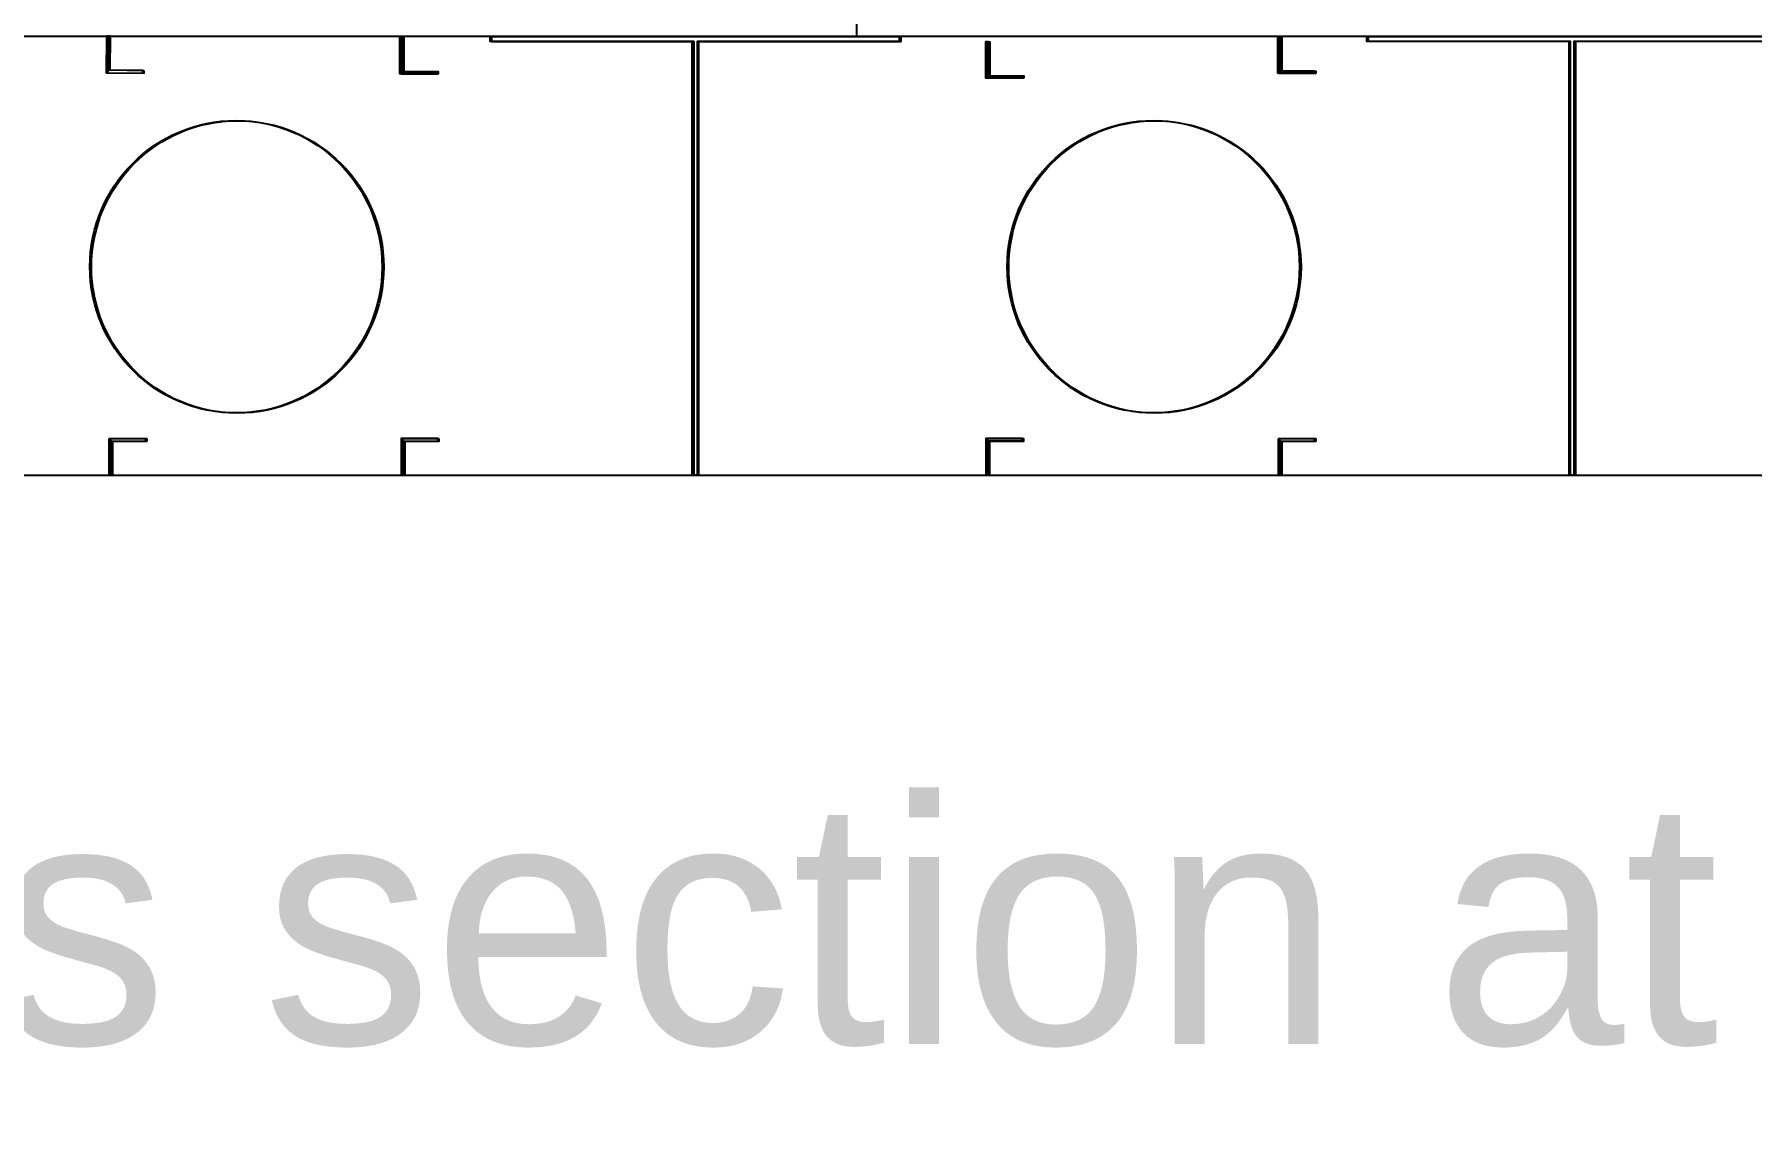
# Model space of a CAD drawing. Header units: millimetres. Extents: x 5194 to 16594, y 329 to 7592.
# Drawn here: x 9544 to 13069, y 329 to 2552 of the extents above; entities that cross this region are included whole.
import ezdxf

# ---------------------------------------------------------------- set-up
doc = ezdxf.new("R2010")
doc.units = ezdxf.units.MM
doc.header["$MEASUREMENT"] = 0
doc.styles.get("Standard").update_dxf_attribs({"font": 'arial.ttf'})

# ---------------------------------------------------------------- blocks, each defined once
blk = doc.blocks.new('*U12')
at = {"color": 30, "true_color": 0xf26722}
blk.add_lwpolyline([(-420, 450), (420, 450), (420, 440), (5, 440), (5, -450), (0, -450), (-5, -450), (-5, 440), (-420, 440)], close=True, dxfattribs=at)
blk = doc.blocks.new('*U14')
at = {"color": 0, "linetype": 'ByBlock', "lineweight": -2, "transparency": 16777216}
for p in [(0, 0), (1800, 0)]:
    blk.add_blockref('*U12', p, dxfattribs=at)
blk = doc.blocks.new('*U15')
at = {"color": 30, "true_color": 0xf26722}
blk.add_lwpolyline([(-420, 450), (420, 450), (420, 440), (5, 440), (5, -450), (0, -450), (-5, -450), (-5, 440), (-420, 440)], close=True, dxfattribs=at)
blk = doc.blocks.new('*U16')
at = {"color": 0, "linetype": 'ByBlock', "lineweight": -2, "transparency": 16777216}
blk.add_blockref('*U15', (0, 0), dxfattribs=at)
blk = doc.blocks.new('*U17')
at = {"color": 30, "true_color": 0xf26722}
blk.add_lwpolyline([(-420, 450), (420, 450), (420, 440), (5, 440), (5, -450), (0, -450), (-5, -450), (-5, 440), (-420, 440)], close=True, dxfattribs=at)
blk = doc.blocks.new('*U18')
at = {"color": 0, "linetype": 'ByBlock', "lineweight": -2, "transparency": 16777216}
for p in [(0, 0), (1800, 0)]:
    blk.add_blockref('*U17', p, dxfattribs=at)

msp = doc.modelspace()

# ---------------------------------------------------------------- linework, layer by layer
for p, q in [((11231.4, 3092.6), (11231.4, 2547.6)), ((6621.3, 1647.6), (15167.5, 1647.6))]:
    msp.add_line(p, q)
at = {"color": 0}
for p, q in [((16014.2, 2547.6), (5774.6, 2547.6)), ((9772, 1722.4), (9697, 1722.4)), ((9697, 1722.4), (9697, 1647.4)), ((9775.2, 1722.2), (9700.2, 1722.2)), ((9700.2, 1722.2), (9700.2, 1647.2)), ((9702, 1647.4), (9702, 1717.4)), ((9702, 1717.4), (9772, 1717.4)), ((9705.2, 1647.2), (9705.2, 1717.2)), ((9705.2, 1717.2), (9775.2, 1717.2)), ((9772, 1717.4), (9772, 1722.4)), ((9775.2, 1717.2), (9775.2, 1722.2)), ((12172, 1722.4), (12097, 1722.4)), ((12097, 1722.4), (12097, 1647.4)), ((12175.2, 1722.2), (12100.2, 1722.2)), ((12100.2, 1722.2), (12100.2, 1647.2)), ((12102, 1647.4), (12102, 1717.4)), ((12102, 1717.4), (12172, 1717.4)), ((12105.2, 1647.2), (12105.2, 1717.2)), ((12105.2, 1717.2), (12175.2, 1717.2)), ((12172, 1717.4), (12172, 1722.4)), ((12175.2, 1717.2), (12175.2, 1722.2))]:
    msp.add_line(p, q, dxfattribs=at)
for points in [[(9766.4, 2477.7), (9696.4, 2478.4), (9697.1, 2548.4), (9692.1, 2548.4), (9691.4, 2473.4), (9766.4, 2472.7)], [(9769.6, 2477.5), (9699.6, 2478.2), (9700.3, 2548.2), (9695.3, 2548.2), (9694.6, 2473.2), (9769.6, 2472.5)], [(10369.4, 2470.7), (10294.4, 2470.7), (10294.4, 2545.7), (10299.4, 2545.7), (10299.4, 2475.7), (10369.4, 2475.7)], [(10372.6, 2470.5), (10297.6, 2470.5), (10297.6, 2545.5), (10302.6, 2545.5), (10302.6, 2475.5), (10372.6, 2475.5)], [(12171.3, 2472.1), (12096.3, 2472.1), (12096.3, 2547.1), (12101.3, 2547.1), (12101.3, 2477.1), (12171.3, 2477.1)], [(12174.5, 2471.8), (12099.5, 2471.8), (12099.5, 2546.8), (12104.5, 2546.8), (12104.5, 2476.8), (12174.5, 2476.8)], [(11571.9, 2462.1), (11496.9, 2462.1), (11496.9, 2537.1), (11501.9, 2537.1), (11501.9, 2467.1), (11571.9, 2467.1)], [(11575.2, 2461.9), (11500.2, 2461.9), (11500.2, 2536.9), (11505.2, 2536.9), (11505.2, 2466.9), (11575.2, 2466.9)], [(10371.9, 1722.6), (10296.9, 1722.6), (10296.9, 1647.6), (10301.9, 1647.6), (10301.9, 1717.6), (10371.9, 1717.6)], [(10375.1, 1722.3), (10300.1, 1722.3), (10300.1, 1647.3), (10305.1, 1647.3), (10305.1, 1717.3), (10375.1, 1717.3)], [(11502, 1647.7), (11502, 1717.7), (11572, 1717.7), (11572, 1722.7), (11497, 1722.7), (11497, 1647.7)], [(11505.3, 1647.4), (11505.3, 1717.4), (11575.3, 1717.4), (11575.3, 1722.4), (11500.3, 1722.4), (11500.3, 1647.4)]]:
    msp.add_lwpolyline(points, close=True, dxfattribs=at)
for centre in [(9957.9, 2075.1), (9961.1, 2074.8), (11840.9, 2075.1), (11844.1, 2074.8)]:
    msp.add_circle(centre, 300, dxfattribs=at)

# ---------------------------------------------------------------- block references
at = {"color": 0, "xscale": -1}
msp.add_blockref('*U16', (10902.6, 2097.3), dxfattribs=at)
at = {"color": 0}
for name, p in [('*U18', (10899.4, 2097.6)), ('*U14', (10902.6, 2097.3))]:
    msp.add_blockref(name, p, dxfattribs=at)

# ---------------------------------------------------------------- texts
at = {"insert": (5780.7, 980.1), "char_height": 500, "attachment_point": 1}
msp.add_mtext_dynamic_manual_height_columns('Engine cross section at Frame 19', width=10503.913, gutter_width=1, heights=[0], dxfattribs=at)

doc.saveas('drawing.dxf')
